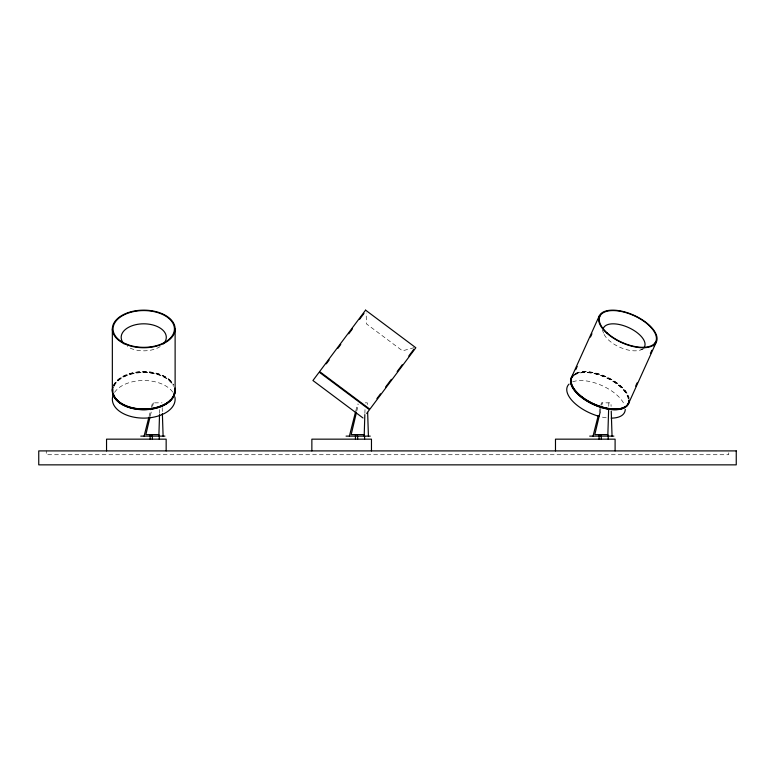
<?xml version="1.0" encoding="UTF-8"?>
<svg xmlns="http://www.w3.org/2000/svg" width="775" height="775" viewBox="0 0 775 775"><rect width="100%" height="100%" fill="white"/><g stroke="black" fill="none" stroke-linecap="round" stroke-linejoin="round"><path stroke-width="0.58" stroke-dasharray="3.88 2.91" d="M159.563 413.433L159.718 408.725M364.88 413.433L365.025 408.725M608.733 406.371L608.85 402.845M150.331 415.787L151.454 411.079M152.568 406.371L153.411 402.845M356.762 411.079L358.438 404.017M600.112 412.252L601.507 406.371M601.788 405.199L602.349 402.845M149.032 416.621L151.067 408.58M151.358 407.437L152.52 402.845L162.033 402.845M355.793 410.876L357.537 403.988M599.133 412.029L600.586 406.284M600.877 405.141L601.458 402.845L610.971 402.845L611.087 406.41M640.789 349.893L644.064 348.605M414.131 347.655L402.506 350.843L366.381 323.814L366.188 312.974M365.219 402.845L367.34 402.845L367.418 405.218M602.359 329.859L603.56 333.153M162.188 407.602L162.343 412.358M728.742 452.813L728.742 454.731L46.258 454.731L46.258 450.905M113.334 385.708A31.387 18.803 0 0 1 141.767 371.622A31.387 18.803 0 0 1 172.922 383.46M114.012 386.376A30.69 18.387 0 0 1 143.733 372.562A30.69 18.387 0 0 1 173.464 386.376M114.148 385.185A31.107 18.629 0 0 1 143.733 372.31A31.107 18.629 0 0 1 173.319 385.185M113.605 385.756A31.107 18.629 0 0 1 142.755 371.758A31.107 18.629 0 0 1 173.319 384.632M114.555 392.402A31.387 18.803 0 0 1 143.733 380.525A31.387 18.803 0 0 1 172.922 392.402M160.183 346.58A22.553 13.514 0 0 1 127.294 346.58M113.334 386.27A31.387 18.803 0 0 1 142.755 372.155A31.387 18.803 0 0 1 173.59 385.136M575.67 373.376A31.387 14.987 24.3 0 1 607.009 377.096A31.387 14.987 24.3 0 1 629.155 398.389M574.159 375.42A30.69 14.657 24.3 0 1 604.839 377.154A30.69 14.657 24.3 0 1 628.254 398.776M574.672 374.616A31.107 14.851 24.3 0 1 605.808 377.357A31.107 14.851 24.3 0 1 628.641 398.883M574.072 374.654A31.107 14.851 24.3 0 1 574.924 374.054M575.883 373.531A31.107 14.851 24.3 0 1 606.941 377.212A31.107 14.851 24.3 0 1 628.893 398.321M606.234 417.793A31.387 14.987 24.3 0 1 600.916 416.805M572.696 381.843A31.387 14.987 24.3 0 1 602.078 385.621A31.387 14.987 24.3 0 1 624.495 405.131M642.872 348.74A22.553 10.772 24.3 0 1 620.969 347.743A22.553 10.772 24.3 0 1 603.289 332.349M574.449 374.47A31.387 14.987 24.3 0 1 604.955 376.844A31.387 14.987 24.3 0 1 628.651 397.866"/><path stroke-width="1.16" d="M158.875 436.131L159.524 414.606M364.182 436.131L364.841 414.606M607.813 436.131L608.617 409.907M150.05 416.96L145.865 434.61L158.875 434.61M356.481 412.252L351.172 434.61L364.182 434.61M600.112 412.252L594.803 434.61L607.813 434.61M144.092 436.131L148.742 417.764M349.399 436.131L355.502 412.029M593.03 436.131L598.261 415.468M571.427 377.512L599.182 316.084M575.738 369.656L577.21 366.401M590.482 337.028L591.955 333.763M598.348 319.629L599.821 316.365M635.655 386.124L637.127 382.869M650.399 353.497L651.872 350.232M653.838 345.882L655.805 341.533M628.68 403.262L656.435 341.823M326.285 363.843L329.181 359.968M337.881 348.343L340.777 344.468M348.75 333.812L352.373 328.968M359.619 319.281L363.969 313.468M376.882 398.67L380.506 393.826M385.582 387.045L391.375 379.304M397.168 371.554L402.244 364.773M408.764 356.054L413.84 349.273M366.682 413.472L369.472 409.743L319.203 372.145L312.935 380.525L363 417.977M140.769 436.131L164.92 436.131M346.076 436.131L370.227 436.131M589.707 436.131L613.858 436.131M611.243 411.167L612.047 436.131M367.65 412.358L368.416 436.131M162.382 413.55L163.108 436.131M615.098 450.905L615.098 439.163L555.481 439.163L555.481 450.905M608.201 436.131L608.201 439.163M601.284 436.131L601.284 439.163M601.012 434.61L601.012 436.131M599.085 434.61L599.085 439.163M371.467 450.905L371.467 439.163L311.86 439.163L311.86 450.905M364.579 436.131L364.579 439.163M357.653 436.131L357.653 439.163M357.382 434.61L357.382 436.131M355.463 434.61L355.463 439.163M175.121 328.949A31.387 18.803 0 0 1 128.04 345.233A31.387 18.803 0 0 1 128.04 312.664A31.387 18.803 0 0 1 175.121 328.949L175.121 390.387M166.16 450.905L166.16 439.163L106.543 439.163L106.543 450.905M159.263 436.131L159.263 439.163M152.346 436.131L152.346 439.163M152.065 434.61L152.065 436.131M150.147 434.61L150.147 439.163M112.346 328.949L112.346 390.387M174.879 388.033A31.387 18.803 0 0 1 142.755 409.181A31.387 18.803 0 0 1 112.908 386.861M174.365 392.102A30.69 18.387 0 0 1 173.464 395.521M170.626 399.803A30.69 18.387 0 0 1 169.648 400.791M167.381 402.661A30.69 18.387 0 0 1 166.112 403.533M160.183 406.468A30.69 18.387 0 0 1 158.517 407.059M156.802 407.582A30.69 18.387 0 0 1 155.029 408.037M147.579 409.181A30.69 18.387 0 0 1 139.888 409.181M134.249 408.425A30.69 18.387 0 0 1 130.665 407.582M128.95 407.059A30.69 18.387 0 0 1 127.294 406.468M121.365 403.533A30.69 18.387 0 0 1 120.086 402.661M118.904 401.75A30.69 18.387 0 0 1 115.969 398.776M115.204 397.711A30.69 18.387 0 0 1 114.545 396.626M114.012 395.521A30.69 18.387 0 0 1 113.286 393.245M174.782 389.777A31.107 18.629 0 0 1 171.885 398.883M170.994 399.919A31.107 18.629 0 0 1 137.911 409.248A31.107 18.629 0 0 1 112.879 393.283M112.695 392.111A31.107 18.629 0 0 1 112.695 389.777M174.598 392.722A31.107 18.629 0 0 1 174.288 393.874M173.862 395.017A31.107 18.629 0 0 1 171.885 398.321M170.994 399.367A31.107 18.629 0 0 1 166.412 403.145M165.027 403.969A31.107 18.629 0 0 1 122.44 403.969M121.065 403.145A31.107 18.629 0 0 1 113.179 393.874M112.695 391.559A31.107 18.629 0 0 1 112.695 389.215M174.782 389.215A31.107 18.629 0 0 1 174.782 391.559M123.971 343.838A22.553 13.514 0 0 1 143.733 323.814A22.553 13.514 0 0 1 163.506 343.838M174.879 388.585A31.387 18.803 0 0 1 142.755 409.733A31.387 18.803 0 0 1 112.908 387.423M174.879 396.965A31.387 18.803 0 0 1 142.755 418.113A31.387 18.803 0 0 1 112.908 395.802M629.31 400.462A31.387 14.987 24.3 0 1 593.989 404.095A31.387 14.987 24.3 0 1 573.064 375.177M625.435 406.468A30.69 14.657 24.3 0 1 621.472 408.425M618.963 409.006A30.69 14.657 24.3 0 1 611.456 409.181M608.094 408.754A30.69 14.657 24.3 0 1 606.36 408.425M599.22 406.468A30.69 14.657 24.3 0 1 592.129 403.533M590.414 402.661A30.69 14.657 24.3 0 1 588.738 401.75M582.519 397.711A30.69 14.657 24.3 0 1 581.124 396.626M578.557 394.388A30.69 14.657 24.3 0 1 576.319 392.102M572.996 387.5A30.69 14.657 24.3 0 1 571.95 385.262M571.592 384.177A30.69 14.657 24.3 0 1 571.495 379.227M627.74 404.531A31.107 14.851 24.3 0 1 626.539 406.022M625.783 406.681A31.107 14.851 24.3 0 1 620.533 408.997M619.225 409.248A31.107 14.851 24.3 0 1 583.023 398.34A31.107 14.851 24.3 0 1 573.054 375.865M628.496 402.826A31.107 14.851 24.3 0 1 628.167 403.698M628.748 402.264A31.107 14.851 24.3 0 1 626.035 406.119M625.183 406.71A31.107 14.851 24.3 0 1 623.168 407.708M622.025 408.105A31.107 14.851 24.3 0 1 619.477 408.687M618.082 408.871A31.107 14.851 24.3 0 1 584.021 398.321A31.107 14.851 24.3 0 1 572.115 376.805M572.657 376.03A31.107 14.851 24.3 0 1 573.306 375.313M629.048 400.375A31.107 14.851 24.3 0 1 628.951 401.334M603.221 328.716A22.553 10.772 24.3 0 1 629.019 327.777A22.553 10.772 24.3 0 1 643.889 347.743M625.27 409.394A31.387 14.987 24.3 0 1 611.194 418.122M599.094 416.33A31.387 14.987 24.3 0 1 569.034 384.109M628.748 402.932A31.387 14.987 24.3 0 1 591.955 403.814A31.387 14.987 24.3 0 1 572.812 375.73M629.038 400.007A31.387 14.987 24.3 0 1 628.961 401.993M365.577 310.145L319.62 371.583L369.888 409.19L415.846 347.752L365.577 310.145M736.25 450.905L38.75 450.905L38.75 464.855L736.25 464.855L736.25 450.905M126.751 344.265A30.69 18.387 0 0 0 174.365 330.102A30.69 18.387 0 0 0 130.093 312.48A30.69 18.387 0 0 0 126.751 344.265M606.922 333.24A31.387 14.987 24.3 0 0 655.999 342.657A31.387 14.987 24.3 0 0 620.513 310.949A31.387 14.987 24.3 0 0 606.922 333.24M607.387 333.143A30.69 14.657 24.3 0 0 655.369 342.356A30.69 14.657 24.3 0 0 620.668 311.347A30.69 14.657 24.3 0 0 607.387 333.143"/></g></svg>
